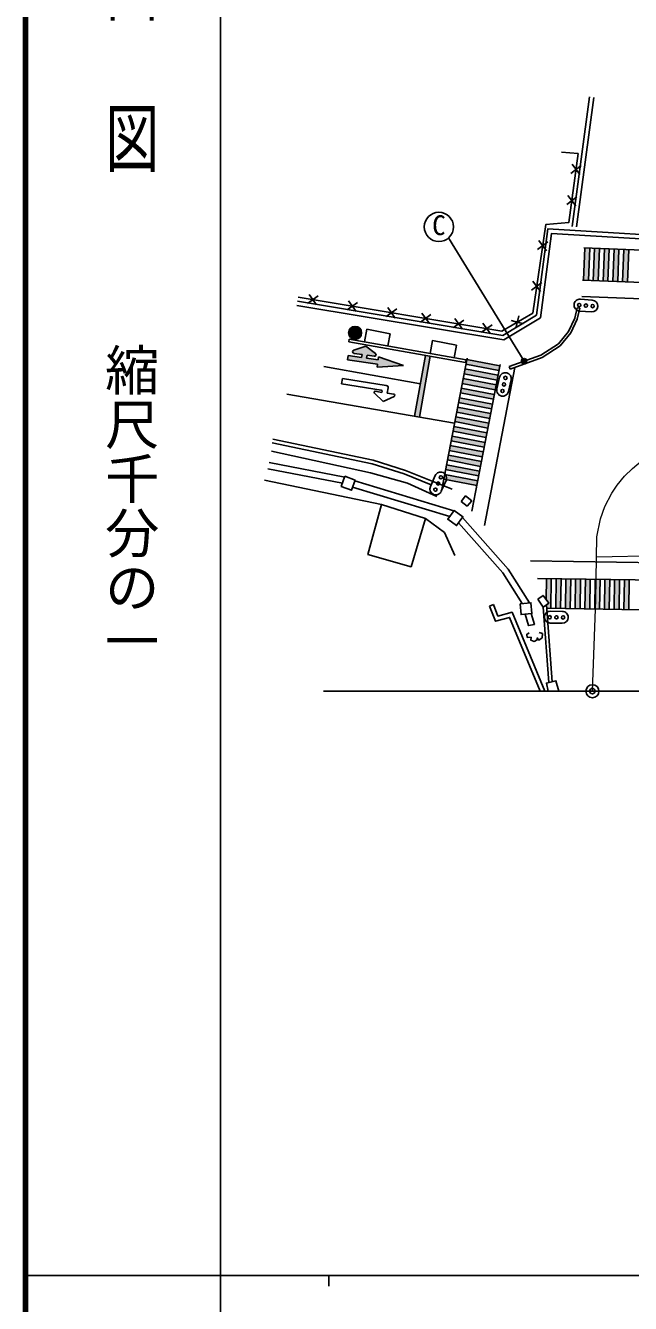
# Model space of a CAD drawing. Units: millimetres at full size, sheet at 1:1000; details may follow other scales. Extents: x -21873655 to 680000, y -224376979 to 380000.
# Drawn here: x 40000 to 95836, y 202409 to 320278 of the extents above; entities that cross this region are included whole.
import ezdxf
from ezdxf.enums import TextEntityAlignment as Align

# ---------------------------------------------------------------- set-up
doc = ezdxf.new("R2010")
doc.units = ezdxf.units.MM
doc.header["$LTSCALE"] = 1000
doc.header["$PDMODE"] = 32
doc.header["$PDSIZE"] = 500
doc.linetypes.add('CHAIN', pattern=[18.5, 12, -1.5, 3.5, -1.5])
for name, color, linetype, lineweight in [('M-BGD', 7, 'Continuous', 25), ('M-BGD-EXST', 7, 'Continuous', 25), ('M-BMK', 2, 'CHAIN', 13), ('M-BMK-OTRS', 5, 'Continuous', 25), ('M-BMK-SRVR', 3, 'Continuous', 25), ('M-STR-HTXT', 7, 'Continuous', 13), ('M-STR-STRC', 7, 'Continuous', 25), ('M-TTL', 2, 'Continuous', 140), ('M-TTL-BAND', 7, 'Continuous', 25)]:
    doc.layers.add(name, color=color, linetype=linetype, lineweight=lineweight)
doc.layers.add('M-OTRS', color=6, linetype='Continuous')
doc.styles.add('@ＭＳ ゴシック', font='')
doc.styles.add('ＭＳ ゴシック', font='')
doc.styles.get('@ＭＳ ゴシック').set_extended_font_data('@MS Gothic')
doc.styles.get('ＭＳ ゴシック').set_extended_font_data('MS Gothic')

msp = doc.modelspace()

# ---------------------------------------------------------------- hatches: boundary and pattern name
at = {"layer": 'M-BGD'}
msp.add_hatch(color=256, dxfattribs=at).paths.add_polyline_path([(71025, 291933, 0.41421), (70425, 292533, 0.41421), (69825, 291933, 1)])
at = {"layer": 'M-BGD-EXST'}
msp.add_hatch(color=256, dxfattribs=at).paths.add_polyline_path([(86268, 289321, 0.41421), (86018, 289571, 0.41421), (85768, 289321, 1)])
at = {"layer": 'M-STR-STRC'}
for points in [[(92079, 299760), (91629, 299778), (91510, 296781), (91959, 296763)], [(92978, 299725), (92528, 299743), (92409, 296745), (92859, 296727)], [(93877, 299689), (93428, 299707), (93308, 296709), (93758, 296691)], [(94776, 299653), (94327, 299671), (94208, 296673), (94657, 296655)], [(95676, 299617), (95226, 299635), (95107, 296638), (95557, 296620)], [(71058, 289930), (71019, 289658), (69767, 289835), (69711, 289441), (72495, 289048), (72456, 288776), (74896, 288910), (72589, 289714), (72550, 289442), (71482, 289593), (71520, 289865), (72183, 289772, 0.77336), (72295, 290040), (71405, 290715), (70293, 290324, 0.78564), (70322, 290034)], [(77354, 289773), (76911, 289853), (75910, 284240), (76353, 284163)], [(83693, 288458), (83778, 288900), (80734, 289486), (80649, 289044)], [(80393, 287719), (80308, 287277), (83352, 286690), (83437, 287132)], [(80563, 288603), (80478, 288161), (83522, 287574), (83607, 288016)], [(80223, 286835), (80138, 286393), (83182, 285807), (83267, 286249)], [(80053, 285951), (79967, 285509), (83011, 284923), (83097, 285365)], [(82671, 283155), (82756, 283597), (79712, 284184), (79627, 283742)], [(82841, 284039), (82926, 284481), (79882, 285068), (79797, 284626)], [(79542, 283300), (79457, 282858), (82501, 282272), (82586, 282714)], [(82330, 281388), (82415, 281830), (79371, 282416), (79286, 281975)], [(79031, 280649), (78946, 280207), (81990, 279620), (82075, 280062)], [(82160, 280504), (82245, 280946), (79201, 281533), (79116, 281091)], [(78860, 279765), (78775, 279323), (81819, 278737), (81904, 279179)], [(81649, 277853), (81734, 278295), (78690, 278881), (78605, 278440)], [(88526, 269270), (88077, 269277), (88046, 267335), (88296, 266993), (88072, 266835), (88095, 266527), (88483, 266521)], [(89426, 269256), (88976, 269263), (88933, 266514), (89383, 266507)], [(90326, 269242), (89876, 269249), (89833, 266500), (90283, 266492)], [(91226, 269228), (90776, 269235), (90733, 266485), (91183, 266478)], [(92126, 269214), (91676, 269221), (91633, 266471), (92083, 266464)], [(92533, 266457), (92983, 266450), (93026, 269200), (92576, 269207)], [(93926, 269186), (93476, 269193), (93433, 266443), (93883, 266436)], [(94826, 269171), (94376, 269178), (94333, 266429), (94782, 266422)], [(95726, 269157), (95276, 269164), (95232, 266415), (95682, 266408)]]:
    msp.add_hatch(color=256, dxfattribs=at).paths.add_polyline_path(points)
h = msp.add_hatch(color=256, dxfattribs=at)
edge = h.paths.add_edge_path()
edge.add_line((72908, 286542), (72893, 286443))

# ---------------------------------------------------------------- linework, layer by layer
at = {"layer": 'M-BGD'}
for p, q in [((90454, 301755), (92063, 313699)), ((90850, 301702), (92460, 313646)), ((91282, 307374), (90333, 306647)), ((91167, 306544), (90444, 307488)), ((90898, 304487), (89949, 303760)), ((90783, 303657), (90061, 304601)), ((88204, 300338), (87244, 299625)), ((88077, 299510), (87367, 300464)), ((87650, 296571), (86691, 295857)), ((87524, 295742), (86814, 296696)), ((66035, 294650), (67002, 295342)), ((66861, 294508), (66165, 295481)), ((69679, 294046), (70647, 294738)), ((70506, 293904), (69810, 294877)), ((73301, 293445), (74268, 294137)), ((74127, 293303), (73431, 294276)), ((76446, 292924), (77413, 293616)), ((77272, 292782), (76576, 293754)), ((85241, 292359), (85543, 293509)), ((90911, 294253), (91155, 294198)), ((79495, 292418), (80462, 293110)), ((80321, 292276), (79625, 293249)), ((82092, 291987), (83059, 292679)), ((82918, 291845), (82222, 292818)), ((85967, 292778), (84810, 293081)), ((69834, 291116), (69878, 291362)), ((69878, 291362), (80659, 289438)), ((69834, 291116), (80615, 289192)), ((80615, 289192), (80659, 289438)), ((84650, 288830), (84735, 288594)), ((69245, 278060), (62375, 279388)), ((69457, 278630), (62489, 279977)), ((79530, 275510), (70391, 278273)), ((79155, 274997), (70183, 277711)), ((82822, 266720), (83194, 266866)), ((87786, 266634), (88306, 259684)), ((88072, 266835), (88601, 259754))]:
    msp.add_line(p, q, dxfattribs=at)
for points in [[(65151, 295219), (83970, 292098), (86812, 293760), (88010, 301922), (90158, 302119), (91003, 308472), (89475, 308605)], [(65032, 294457), (84136, 291284), (87531, 293323), (88550, 301098), (103456, 300201)], [(65097, 294851), (84057, 291703), (87160, 293567), (88201, 301520), (103372, 300607)], [(84650, 288830), (87576, 289881), (89190, 290933), (90126, 292068), (90691, 293277), (90911, 294253)], [(84735, 288594), (87688, 289656), (89359, 290744), (90339, 291933), (90929, 293195), (91155, 294198)], [(71274, 291113), (71508, 292259), (73641, 291840), (73442, 290726)], [(77353, 290028), (77549, 291224), (79767, 290793), (79561, 289634)], [(62761, 281797), (71995, 279845), (74951, 278917), (77447, 277919)], [(62833, 282139), (72084, 280184), (75069, 279247), (79373, 277526)], [(62713, 281012), (71854, 279034), (75241, 278056), (77954, 276853)], [(62045, 278333), (72848, 276111), (76920, 274825), (78675, 273515), (79635, 271387)], [(72848, 276111), (71607, 271504), (75586, 270358), (76920, 274825)], [(86512, 267023), (84545, 270151), (80324, 274902)], [(85840, 266965), (84064, 269790), (79962, 274406)], [(82822, 266720), (83368, 265328), (84678, 265689), (87507, 258879)], [(83194, 266866), (83609, 265810), (84912, 266169), (87940, 258879)], [(86111, 265984), (86421, 264934), (86974, 265047), (86665, 266033)], [(86501, 264255), (86264, 264119), (86306, 263848), (86662, 263857), (86637, 263594), (86951, 263467), (87230, 263611), (87230, 263789), (87366, 263602), (87680, 263806), (87714, 264196), (87408, 264297)], [(88253, 258879), (88071, 259628), (88953, 259837), (89226, 258879)]]:
    msp.add_lwpolyline(points, dxfattribs=at)
for points in [[(69484, 278701), (70421, 278353), (70073, 277416), (69135, 277764)], [(80219, 276389), (80761, 275957), (81184, 276435), (80623, 276895)], [(79563, 275555), (80370, 274965), (79780, 274158), (78973, 274748)], [(87282, 267381), (87769, 267716), (88296, 266993), (87786, 266634)], [(85658, 266949), (86654, 267035), (86741, 266039), (85745, 265953)]]:
    msp.add_lwpolyline(points, close=True, dxfattribs=at)
msp.add_circle((70425, 291933), 600, dxfattribs=at)
at = {"layer": 'M-BGD-EXST'}
msp.add_line((86018, 289321), (79052, 300705), dxfattribs=at)
for centre, radius in [((78151, 301710), 1350), ((86018, 289321), 250)]:
    msp.add_circle(centre, radius, dxfattribs=at)
at = {"layer": 'M-BMK'}
msp.add_lwpolyline([(92329, 258878), (92627, 267320), (92732, 273133), (93074, 274786), (93476, 275911), (94122, 277148), (94602, 277888), (95280, 278717), (96020, 279425), (96823, 280086), (97651, 280615), (98667, 281095), (100029, 281614), (101391, 281905), (103055, 282064), (104118, 282166), (119683, 282365), (147592, 282684), (162245, 282836), (191704, 283266), (233446, 283679)], dxfattribs=at)
at = {"layer": 'M-BMK-OTRS'}
msp.add_line((67512, 258886), (119511, 258868), dxfattribs=at)
at = {"layer": 'M-BMK-SRVR'}
msp.add_circle((92329, 258878), 600, dxfattribs=at)
at = {"layer": 'M-OTRS'}
msp.add_point((92319, 258885), dxfattribs=at)
at = {"layer": 'M-STR-HTXT'}
msp.add_line((92698, 271260), (115681, 271787), dxfattribs=at)
at = {"layer": 'M-STR-STRC'}
for p, q in [((91629, 299778), (91510, 296781)), ((91520, 299783), (101071, 299403)), ((92079, 299760), (91959, 296763)), ((92528, 299743), (92409, 296745)), ((92978, 299725), (92859, 296727)), ((93428, 299707), (93308, 296709)), ((93877, 299689), (93758, 296691)), ((94327, 299671), (94208, 296673)), ((94776, 299653), (94657, 296655)), ((95226, 299635), (95107, 296638)), ((95676, 299617), (95557, 296620)), ((91401, 296785), (100952, 296405)), ((91218, 295044), (92314, 294959)), ((91341, 295286), (102124, 294857)), ((92229, 293863), (91133, 293948)), ((71405, 290715), (70293, 290324)), ((70322, 290034), (71058, 289930)), ((71405, 290715), (72295, 290040)), ((67519, 288835), (76445, 287241)), ((69711, 289441), (69767, 289835)), ((69711, 289441), (72495, 289048)), ((69767, 289835), (71019, 289658)), ((71019, 289658), (71058, 289930)), ((71482, 289593), (71520, 289865)), ((71482, 289593), (72550, 289442)), ((71520, 289865), (72183, 289772)), ((72495, 289048), (72456, 288776)), ((74896, 288910), (72456, 288776)), ((72589, 289714), (72550, 289442)), ((72589, 289714), (74896, 288910)), ((75910, 284242), (76911, 289853)), ((76353, 284163), (77354, 289773)), ((78389, 277319), (80756, 289604)), ((80649, 289044), (83693, 288458)), ((80734, 289486), (83778, 288900)), ((81191, 275475), (83800, 289018)), ((69246, 287738), (69166, 287245)), ((69246, 287738), (73300, 287087)), ((80393, 287719), (83437, 287132)), ((80478, 288161), (83522, 287574)), ((80563, 288603), (83607, 288016)), ((82364, 274166), (85175, 288753)), ((83512, 286764), (83755, 287837)), ((69166, 287245), (72826, 286656)), ((72893, 286443), (72281, 286542)), ((72908, 286542), (72893, 286443)), ((73466, 286858), (73386, 286364)), ((80223, 286835), (83267, 286249)), ((80308, 287277), (83352, 286690)), ((84828, 287594), (84585, 286521)), ((64122, 286277), (79600, 283602)), ((72197, 286369), (73012, 285614)), ((73012, 285614), (74024, 286076)), ((73998, 286265), (73386, 286364)), ((79967, 285509), (83011, 284923)), ((80053, 285951), (83097, 285365)), ((80138, 286393), (83182, 285807)), ((79712, 284184), (82756, 283597)), ((79797, 284626), (82841, 284039)), ((79882, 285068), (82926, 284481)), ((79542, 283300), (82586, 282714)), ((79627, 283742), (82671, 283155)), ((79286, 281975), (82330, 281388)), ((79371, 282416), (82415, 281830)), ((79457, 282858), (82501, 282272)), ((79031, 280649), (82075, 280062)), ((79116, 281091), (82160, 280504)), ((79201, 281533), (82245, 280946)), ((78860, 279765), (81904, 279179)), ((78946, 280207), (81990, 279620)), ((77368, 277762), (77814, 278767)), ((78819, 278322), (78373, 277316)), ((78605, 278440), (81649, 277853)), ((78690, 278881), (81734, 278295)), ((78775, 279323), (81819, 278737)), ((86605, 270901), (100575, 270681)), ((87256, 269290), (100143, 269088)), ((88046, 267335), (88077, 269277)), ((88483, 266521), (88526, 269270)), ((88933, 266514), (88976, 269263)), ((89383, 266507), (89426, 269256)), ((89833, 266500), (89876, 269249)), ((90283, 266492), (90326, 269242)), ((90733, 266485), (90776, 269235)), ((91183, 266478), (91226, 269228)), ((91633, 266471), (91676, 269221)), ((92083, 266464), (92126, 269214)), ((92533, 266457), (92576, 269207)), ((92983, 266450), (93026, 269200)), ((93433, 266443), (93476, 269193)), ((93883, 266436), (93926, 269186)), ((94333, 266429), (94376, 269178)), ((94782, 266422), (94826, 269171)), ((95232, 266415), (95276, 269164)), ((95682, 266408), (95726, 269157)), ((88095, 266527), (99282, 266351)), ((88454, 266256), (89554, 266242)), ((89539, 265142), (88439, 265156))]:
    msp.add_line(p, q, dxfattribs=at)
for centre in [(91109, 294495), (91727, 294447), (92345, 294399), (84300, 287781), (84026, 286572), (84163, 287176), (78086, 278040), (78338, 278607), (77835, 277473), (88381, 265701), (89001, 265693), (89621, 265685)]:
    msp.add_circle(centre, 150, dxfattribs=at)
for centre, radius, start, end in [((91175, 294496), 550, 85.56594, 175.56594), ((92272, 294411), 550, 355.56594, 85.56594), ((91175, 294496), 550, 175.56594, 265.56594), ((92272, 294411), 550, 265.56594, 355.56594), ((70343, 290183), 150, 109.34509, 261.96374), ((72204, 289920), 150, 261.96374, 52.83191), ((84291, 287716), 550, 77.24794, 167.24794), ((84291, 287716), 550, 347.24794, 77.24794), ((72265, 286443), 100, 80.86778, 227.17771), ((72810, 286558), 100, 350.86778, 80.86778), ((73268, 286889), 200, 350.93213, 80.86778), ((84048, 286643), 550, 167.24794, 257.24794), ((84048, 286643), 550, 257.24794, 347.24794), ((73982, 286167), 100, 294.55785, 80.86778), ((78317, 278545), 550, 66.08917, 156.08917), ((78317, 278545), 550, 336.08917, 66.08917), ((77871, 277539), 550, 156.08917, 246.08917), ((77871, 277539), 550, 246.08917, 336.08917), ((88447, 265706), 550, 89.23652, 179.23652), ((88447, 265706), 550, 179.23652, 269.23652), ((89547, 265692), 550, 269.23652, 359.23652), ((89547, 265692), 550, 359.23652, 89.23652)]:
    msp.add_arc(centre, radius, start, end, dxfattribs=at)
at = {"layer": 'M-TTL'}
msp.add_line((40000, 380000), (40000, 20000), dxfattribs=at)
at = {"layer": 'M-TTL-BAND'}
for p, q in [((58000, 370000), (58000, 20000)), ((40000, 205000), (579000, 205000)), ((68000, 205000), (68000, 204000))]:
    msp.add_line(p, q, dxfattribs=at)

# ---------------------------------------------------------------- texts
at = {"layer": 'M-BGD-EXST', "style": 'ＭＳ ゴシック'}
msp.add_text('C', height=1833, rotation=358.508, dxfattribs=at).set_placement((77495, 300417), align=Align.BOTTOM_LEFT)
at = {"layer": 'M-TTL-BAND', "style": '@ＭＳ ゴシック', "width": 1.4}
msp.add_text('平  面  図', height=3666, rotation=270, dxfattribs=at).set_placement((49777, 306475), align=Align.MIDDLE_RIGHT)
at = {"layer": 'M-TTL-BAND', "style": '@ＭＳ ゴシック'}
msp.add_text('縮尺千分の一', height=3666, rotation=270, dxfattribs=at).set_placement((49777, 261030), align=Align.MIDDLE_RIGHT)

doc.saveas('drawing.dxf')
